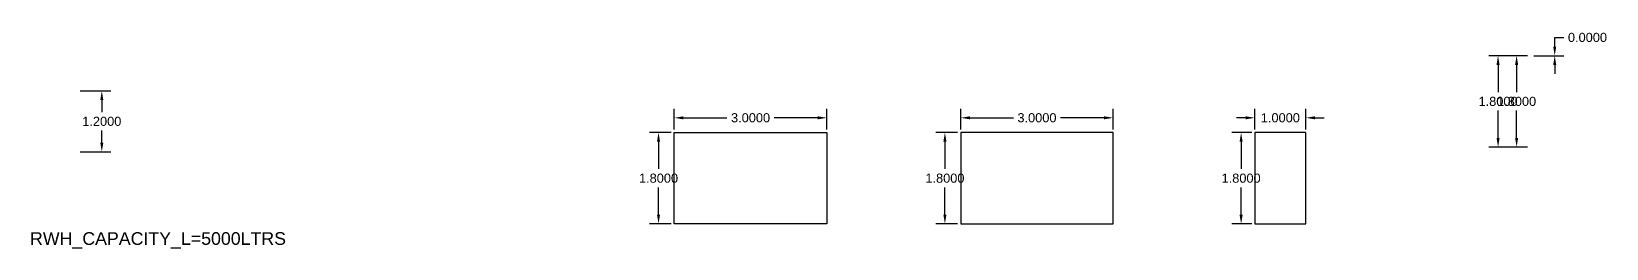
# Model space of a CAD drawing. Header units: metres. Extents: x 0 to 11269, y -5244 to -4054.
# Drawn here: x 10963.84 to 10994.83, y -4547.21 to -4542.93 of the extents above; entities that cross this region are included whole.
import ezdxf

# ---------------------------------------------------------------- set-up
doc = ezdxf.new("R2010")
doc.units = ezdxf.units.M
doc.header["$MEASUREMENT"] = 0
doc.header["$PDMODE"] = 2
for name, color, linetype in [('COMPOUNDWALL', 58, 'Continuous'), ('MAIN_GATE', 57, 'Continuous'), ('RWH', 130, 'Continuous'), ('WICKET_GATE', 57, 'Continuous')]:
    doc.layers.add(name, color=color, linetype=linetype)
doc.styles.get("Standard").update_dxf_attribs({"font": 'arial.ttf'})
doc.dimstyles.get("Standard").update_dxf_attribs({"dimtxt": 0.18, "dimasz": 0.18, "dimexe": 0.18, "dimexo": 0.0625, "dimgap": 0.09, "dimtad": 0, "dimtih": 1, "dimtoh": 1, "dimdec": 4, "dimzin": 0, "dimdsep": 46, "dimtxsty": 'Standard', "dimcen": 0.09, "dimadec": 0, "dimazin": 0, "dimtfac": 1, "dimtdec": 4, "dimtofl": 0, "dimtmove": 0, "dimatfit": 3, "dimfxl": 0, "dimtolj": 1, "dimtzin": 0, "dimarcsym": 0})

# ---------------------------------------------------------------- blocks, each defined once
blk = doc.blocks.new('*D197')
at = {"layer": 'DEFPOINTS', "color": 0}
for p in [(10964.735, -4544.105), (10965.227, -4544.105), (10964.735, -4545.305)]:
    blk.add_point(p, dxfattribs=at)
at = {"layer": 'RWH', "color": 0, "lineweight": -2}
for p, q in [((10964.798, -4544.105), (10965.407, -4544.105)), ((10965.227, -4544.285), (10965.227, -4544.523)), ((10965.227, -4545.125), (10965.227, -4544.887)), ((10964.798, -4545.305), (10965.407, -4545.305))]:
    blk.add_line(p, q, dxfattribs=at)
at = {"layer": 'RWH', "color": 0}
for points in [[(10965.197, -4544.285), (10965.257, -4544.285), (10965.227, -4544.105)], [(10965.197, -4545.125), (10965.257, -4545.125), (10965.227, -4545.305)]]:
    blk.add_solid(points, dxfattribs=at)
at = {"layer": 'RWH', "color": 0, "insert": (10965.227, -4544.705), "char_height": 0.18, "attachment_point": 5}
blk.add_mtext('\\A1;1.2000', dxfattribs=at)
blk = doc.blocks.new('*D198')
at = {"layer": 'DEFPOINTS', "color": 0}
for p in [(10976.181, -4544.925), (10976.492, -4544.925), (10976.492, -4546.725)]:
    blk.add_point(p, dxfattribs=at)
at = {"layer": 'MAIN_GATE', "color": 0, "lineweight": -2}
for p, q in [((10976.429, -4544.925), (10976.001, -4544.925)), ((10976.181, -4545.105), (10976.181, -4545.643)), ((10976.181, -4546.545), (10976.181, -4546.007)), ((10976.429, -4546.725), (10976.001, -4546.725))]:
    blk.add_line(p, q, dxfattribs=at)
at = {"layer": 'MAIN_GATE', "color": 0}
for points in [[(10976.151, -4545.105), (10976.211, -4545.105), (10976.181, -4544.925)], [(10976.151, -4546.545), (10976.211, -4546.545), (10976.181, -4546.725)]]:
    blk.add_solid(points, dxfattribs=at)
at = {"layer": 'MAIN_GATE', "color": 0, "insert": (10976.181, -4545.825), "char_height": 0.18, "attachment_point": 5}
blk.add_mtext('\\A1;1.8000', dxfattribs=at)
blk = doc.blocks.new('*D199')
at = {"layer": 'DEFPOINTS', "color": 0}
for p in [(10979.492, -4544.635), (10976.492, -4544.925), (10979.492, -4544.925)]:
    blk.add_point(p, dxfattribs=at)
at = {"layer": 'MAIN_GATE', "color": 0, "lineweight": -2}
for p, q in [((10976.492, -4544.862), (10976.492, -4544.455)), ((10976.672, -4544.635), (10977.528, -4544.635)), ((10979.312, -4544.635), (10978.455, -4544.635)), ((10979.492, -4544.862), (10979.492, -4544.455))]:
    blk.add_line(p, q, dxfattribs=at)
at = {"layer": 'MAIN_GATE', "color": 0}
for points in [[(10976.672, -4544.605), (10976.672, -4544.665), (10976.492, -4544.635)], [(10979.312, -4544.605), (10979.312, -4544.665), (10979.492, -4544.635)]]:
    blk.add_solid(points, dxfattribs=at)
at = {"layer": 'MAIN_GATE', "color": 0, "insert": (10977.992, -4544.635), "char_height": 0.18, "attachment_point": 5}
blk.add_mtext('\\A1;3.0000', dxfattribs=at)
blk = doc.blocks.new('*D200')
at = {"layer": 'DEFPOINTS', "color": 0}
for p in [(10981.816, -4544.925), (10982.127, -4544.925), (10982.127, -4546.725)]:
    blk.add_point(p, dxfattribs=at)
at = {"layer": 'MAIN_GATE', "color": 0, "lineweight": -2}
for p, q in [((10982.064, -4544.925), (10981.636, -4544.925)), ((10981.816, -4545.105), (10981.816, -4545.643)), ((10981.816, -4546.545), (10981.816, -4546.007)), ((10982.064, -4546.725), (10981.636, -4546.725))]:
    blk.add_line(p, q, dxfattribs=at)
at = {"layer": 'MAIN_GATE', "color": 0}
for points in [[(10981.786, -4545.105), (10981.846, -4545.105), (10981.816, -4544.925)], [(10981.786, -4546.545), (10981.846, -4546.545), (10981.816, -4546.725)]]:
    blk.add_solid(points, dxfattribs=at)
at = {"layer": 'MAIN_GATE', "color": 0, "insert": (10981.816, -4545.825), "char_height": 0.18, "attachment_point": 5}
blk.add_mtext('\\A1;1.8000', dxfattribs=at)
blk = doc.blocks.new('*D201')
at = {"layer": 'DEFPOINTS', "color": 0}
for p in [(10985.127, -4544.635), (10982.127, -4544.925), (10985.127, -4544.925)]:
    blk.add_point(p, dxfattribs=at)
at = {"layer": 'MAIN_GATE', "color": 0, "lineweight": -2}
for p, q in [((10982.127, -4544.862), (10982.127, -4544.455)), ((10982.307, -4544.635), (10983.163, -4544.635)), ((10984.947, -4544.635), (10984.09, -4544.635)), ((10985.127, -4544.862), (10985.127, -4544.455))]:
    blk.add_line(p, q, dxfattribs=at)
at = {"layer": 'MAIN_GATE', "color": 0}
for points in [[(10982.307, -4544.605), (10982.307, -4544.665), (10982.127, -4544.635)], [(10984.947, -4544.605), (10984.947, -4544.665), (10985.127, -4544.635)]]:
    blk.add_solid(points, dxfattribs=at)
at = {"layer": 'MAIN_GATE', "color": 0, "insert": (10983.627, -4544.635), "char_height": 0.18, "attachment_point": 5}
blk.add_mtext('\\A1;3.0000', dxfattribs=at)
blk = doc.blocks.new('*D202')
at = {"layer": 'DEFPOINTS', "color": 0}
for p in [(10987.644, -4544.925), (10987.916, -4544.925), (10987.916, -4546.725)]:
    blk.add_point(p, dxfattribs=at)
at = {"layer": 'WICKET_GATE', "color": 0, "lineweight": -2}
for p, q in [((10987.854, -4544.925), (10987.464, -4544.925)), ((10987.644, -4545.105), (10987.644, -4545.643)), ((10987.644, -4546.545), (10987.644, -4546.007)), ((10987.854, -4546.725), (10987.464, -4546.725))]:
    blk.add_line(p, q, dxfattribs=at)
at = {"layer": 'WICKET_GATE', "color": 0}
for points in [[(10987.614, -4545.105), (10987.674, -4545.105), (10987.644, -4544.925)], [(10987.614, -4546.545), (10987.674, -4546.545), (10987.644, -4546.725)]]:
    blk.add_solid(points, dxfattribs=at)
at = {"layer": 'WICKET_GATE', "color": 0, "insert": (10987.644, -4545.825), "char_height": 0.18, "attachment_point": 5}
blk.add_mtext('\\A1;1.8000', dxfattribs=at)
blk = doc.blocks.new('*D203')
at = {"layer": 'DEFPOINTS', "color": 0}
for p in [(10988.916, -4544.635), (10987.916, -4544.925), (10988.916, -4544.925)]:
    blk.add_point(p, dxfattribs=at)
at = {"layer": 'WICKET_GATE', "color": 0, "lineweight": -2}
for p, q in [((10987.736, -4544.635), (10987.556, -4544.635)), ((10987.916, -4544.862), (10987.916, -4544.455)), ((10988.916, -4544.862), (10988.916, -4544.455)), ((10989.096, -4544.635), (10989.276, -4544.635))]:
    blk.add_line(p, q, dxfattribs=at)
at = {"layer": 'WICKET_GATE', "color": 0}
for points in [[(10987.736, -4544.605), (10987.736, -4544.665), (10987.916, -4544.635)], [(10989.096, -4544.605), (10989.096, -4544.665), (10988.916, -4544.635)]]:
    blk.add_solid(points, dxfattribs=at)
at = {"layer": 'WICKET_GATE', "color": 0, "insert": (10988.416, -4544.635), "char_height": 0.18, "attachment_point": 5}
blk.add_mtext('\\A1;1.0000', dxfattribs=at)
blk = doc.blocks.new('*D204')
at = {"layer": 'COMPOUNDWALL', "color": 0, "lineweight": -2}
for p, q in [((10993.278, -4543.412), (10992.885, -4543.412)), ((10993.065, -4543.592), (10993.065, -4544.13)), ((10993.065, -4545.032), (10993.065, -4544.494)), ((10993.278, -4545.212), (10992.885, -4545.212))]:
    blk.add_line(p, q, dxfattribs=at)
at = {"layer": 'COMPOUNDWALL', "color": 0}
for points in [[(10993.035, -4543.592), (10993.095, -4543.592), (10993.065, -4543.412)], [(10993.035, -4545.032), (10993.095, -4545.032), (10993.065, -4545.212)]]:
    blk.add_solid(points, dxfattribs=at)
at = {"layer": 'DEFPOINTS', "color": 0}
for p in [(10993.065, -4543.412), (10993.34, -4543.412), (10993.34, -4545.212)]:
    blk.add_point(p, dxfattribs=at)
at = {"layer": 'COMPOUNDWALL', "color": 0, "insert": (10993.065, -4544.312), "char_height": 0.18, "attachment_point": 5}
blk.add_mtext('\\A1;1.8000', dxfattribs=at)
blk = doc.blocks.new('*D205')
at = {"layer": 'COMPOUNDWALL', "color": 0, "lineweight": -2}
for p, q in [((10993.278, -4543.412), (10992.52, -4543.412)), ((10992.7, -4543.592), (10992.7, -4544.13)), ((10992.7, -4545.032), (10992.7, -4544.494)), ((10993.278, -4545.212), (10992.52, -4545.212))]:
    blk.add_line(p, q, dxfattribs=at)
at = {"layer": 'COMPOUNDWALL', "color": 0}
for points in [[(10992.67, -4543.592), (10992.73, -4543.592), (10992.7, -4543.412)], [(10992.67, -4545.032), (10992.73, -4545.032), (10992.7, -4545.212)]]:
    blk.add_solid(points, dxfattribs=at)
at = {"layer": 'DEFPOINTS', "color": 0}
for p in [(10993.34, -4543.412), (10992.7, -4545.212), (10993.34, -4545.212)]:
    blk.add_point(p, dxfattribs=at)
at = {"layer": 'COMPOUNDWALL', "color": 0, "insert": (10992.7, -4544.312), "char_height": 0.18, "attachment_point": 5}
blk.add_mtext('\\A1;1.8000', dxfattribs=at)
blk = doc.blocks.new('*D206')
at = {"layer": 'COMPOUNDWALL', "color": 0, "lineweight": -2}
for p, q in [((10993.815, -4543.232), (10993.815, -4543.052)), ((10993.815, -4543.052), (10993.995, -4543.052)), ((10993.403, -4543.412), (10993.995, -4543.412)), ((10993.403, -4543.412), (10993.995, -4543.412)), ((10993.815, -4543.592), (10993.815, -4543.772))]:
    blk.add_line(p, q, dxfattribs=at)
at = {"layer": 'COMPOUNDWALL', "color": 0}
for points in [[(10993.785, -4543.232), (10993.845, -4543.232), (10993.815, -4543.412)], [(10993.785, -4543.592), (10993.845, -4543.592), (10993.815, -4543.412)]]:
    blk.add_solid(points, dxfattribs=at)
at = {"layer": 'DEFPOINTS', "color": 0}
for p in [(10993.34, -4543.412), (10993.34, -4543.412), (10993.815, -4543.412)]:
    blk.add_point(p, dxfattribs=at)
at = {"layer": 'COMPOUNDWALL', "color": 0, "insert": (10994.459, -4543.052), "char_height": 0.18, "attachment_point": 5}
blk.add_mtext('\\A1;0.0000', dxfattribs=at)

msp = doc.modelspace()

# ---------------------------------------------------------------- linework, layer by layer
at = {"layer": 'MAIN_GATE'}
for points in [[(10976.49161, -4544.92498), (10979.49161, -4544.92498), (10979.49161, -4546.725), (10976.49161, -4546.725)], [(10982.12675, -4546.725), (10985.12675, -4546.725), (10985.12675, -4544.92498), (10982.12675, -4544.92498)]]:
    msp.add_lwpolyline(points, close=True, dxfattribs=at)
at = {"layer": 'WICKET_GATE'}
msp.add_lwpolyline([(10987.91645, -4546.725), (10988.91645, -4546.725), (10988.91645, -4544.92498), (10987.91645, -4544.92498)], close=True, dxfattribs=at)

# ---------------------------------------------------------------- texts
at = {"layer": 'RWH', "insert": (10966.33321, -4547.04888), "char_height": 0.25, "attachment_point": 5}
msp.add_mtext_dynamic_manual_height_columns('RWH_CAPACITY_L=5000LTRS', width=9.3695657, gutter_width=0.9, heights=[0], dxfattribs=at)

# ---------------------------------------------------------------- dimensions: what is measured, and where the dimension line sits
at = {"layer": 'COMPOUNDWALL', "color": 3}
dim = msp.add_linear_dim(base=(10993.815299587, -4543.4122623378), p1=(10993.3400262069, -4543.4122623378), p2=(10993.3400262069, -4543.4122623378), angle=90, dimstyle='Standard', override={"dimscale": 1}, dxfattribs=at)
dim.commit()
dim.dimension.update_dxf_attribs({"geometry": '*D206', "text_midpoint": (10994.4586215515, -4543.0522623378)})
at = {"layer": 'COMPOUNDWALL', "color": 2}
dim = msp.add_linear_dim(base=(10992.70013, -4545.2123), p1=(10993.34003, -4543.41226), p2=(10993.34003, -4545.2123), angle=90, dimstyle='Standard', override={"dimscale": 1}, dxfattribs=at)
dim.commit()
dim.dimension.update_dxf_attribs({"geometry": '*D205', "text_midpoint": (10992.70013, -4544.31228)})
at = {"layer": 'COMPOUNDWALL', "color": 1}
dim = msp.add_linear_dim(base=(10993.06451, -4543.41226), p1=(10993.34003, -4545.2123), p2=(10993.34003, -4543.41226), angle=90, dimstyle='Standard', override={"dimscale": 1}, dxfattribs=at)
dim.commit()
dim.dimension.update_dxf_attribs({"geometry": '*D204', "text_midpoint": (10993.06451, -4544.31228)})
at = {"layer": 'MAIN_GATE', "color": 2}
for base, p1, p2, picture, middle in [((10979.49161, -4544.63546), (10976.49161, -4544.92498), (10979.49161, -4544.92498), '*D199', (10977.99161, -4544.63546)), ((10985.12675, -4544.63546), (10982.12675, -4544.92498), (10985.12675, -4544.92498), '*D201', (10983.62675, -4544.63546))]:
    dim = msp.add_linear_dim(base=base, p1=p1, p2=p2, dimstyle='Standard', override={"dimscale": 1}, dxfattribs=at)
    dim.commit()
    dim.dimension.update_dxf_attribs({"geometry": picture, "text_midpoint": middle})
at = {"layer": 'MAIN_GATE', "color": 1}
for base, p1, p2, picture, middle in [((10976.18052, -4544.92498), (10976.49161, -4546.725), (10976.49161, -4544.92498), '*D198', (10976.18052, -4545.82499)), ((10981.81566, -4544.92498), (10982.12675, -4546.725), (10982.12675, -4544.92498), '*D200', (10981.81566, -4545.82499))]:
    dim = msp.add_linear_dim(base=base, p1=p1, p2=p2, angle=90, dimstyle='Standard', override={"dimscale": 1}, dxfattribs=at)
    dim.commit()
    dim.dimension.update_dxf_attribs({"geometry": picture, "text_midpoint": middle})
at = {"layer": 'RWH'}
dim = msp.add_linear_dim(base=(10965.2274, -4544.10483), p1=(10964.73508, -4545.30483), p2=(10964.73508, -4544.10483), angle=90, dimstyle='Standard', override={"dimscale": 1}, dxfattribs=at)
dim.commit()
dim.dimension.update_dxf_attribs({"geometry": '*D197', "text_midpoint": (10965.2274, -4544.70483)})
at = {"layer": 'WICKET_GATE', "color": 2}
dim = msp.add_linear_dim(base=(10988.91645, -4544.63546), p1=(10987.91645, -4544.92498), p2=(10988.91645, -4544.92498), dimstyle='Standard', override={"dimscale": 1}, dxfattribs=at)
dim.commit()
dim.dimension.update_dxf_attribs({"geometry": '*D203', "text_midpoint": (10988.41645, -4544.63546)})
at = {"layer": 'WICKET_GATE', "color": 1}
dim = msp.add_linear_dim(base=(10987.64418, -4544.92498), p1=(10987.91645, -4546.725), p2=(10987.91645, -4544.92498), angle=90, dimstyle='Standard', override={"dimscale": 1}, dxfattribs=at)
dim.commit()
dim.dimension.update_dxf_attribs({"geometry": '*D202', "text_midpoint": (10987.64418, -4545.82499)})

doc.saveas('drawing.dxf')
